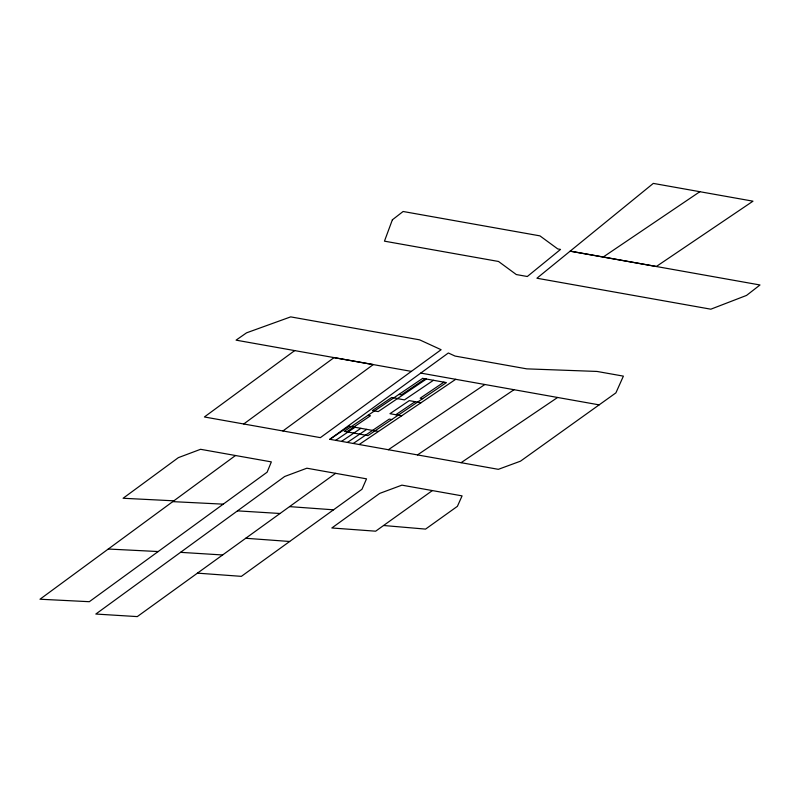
<?xml version="1.0" encoding="UTF-8"?>
<svg xmlns="http://www.w3.org/2000/svg" width="800" height="800" viewBox="0 0 800 800"><rect width="100%" height="100%" fill="white"/><g stroke="black" fill="none" stroke-linecap="round" stroke-linejoin="round"><path stroke-width="1.2" d="M294.7 350.59L204.39 416.97L320.38 437.64L441.11 349.71L419.59 339.83L290.69 316.88L246.56 332.83L236.06 340.15L411.37 371.38M243.76 423.96L334.04 357.62L373.27 364.57L282.93 430.96M235.51 455.5L40 599.22L89.33 601.7L267.12 472.19L271.35 461.89L200.57 449.3L178.36 457.64L123.1 498.26L173.86 500.82M455.74 379.3L359.15 444.51L329.82 439.3L448.35 352.99L455.04 356.06L526.75 368.86L597 371.44L623.39 376.13L615.9 392.87L520.47 461.18L498.34 469.33L359.22 444.52M197.43 573.14L241.38 576.35L361.97 489.27L366.53 478.84L306.87 468.21L284.68 476.49L95.83 614.04L137.28 616.6L335.63 473.34M383.57 525.5L375.67 531.19L331.84 527.98L379.71 493.39L401.9 485.15L462.08 495.87L457.4 506.33L425.56 529.1L383.57 525.5L432.37 490.58M388.37 449.72L484.86 384.49M329.84 439.29L349.17 426.23L378.48 431.45M603.22 257.02L656.34 266.49L753 201.18L653.31 183.4L536.92 278.23L710.83 309.19L746.54 295.42L760 284.98L570.15 251.15L603.22 257.02L699.87 191.7M346.73 431.82L370.49 415.76L368 415.32M425.17 378.81L401.41 394.87L398.93 394.42M335.7 440.33L355.03 427.27M426.41 379.03L378.22 411.6L372.36 410.55L391.69 397.49L397.55 398.54M341.56 441.37L360.89 428.31M433.45 380.29L404.46 399.88L397.42 398.62M347.43 442.42L366.75 429.36M353.29 443.46L389.25 419.1L391.74 419.55M395.81 414.73L415.14 401.67M443.93 382.15L420.17 398.21L422.66 398.65M417.49 454.92L514.01 389.71M461.09 462.69L557.61 397.47M172.78 501.63L223.24 504.16M108.27 549.03L158.19 551.54M237.47 510.86L280.03 513.49M180.54 552.34L222.61 554.97M289.54 506.62L333.53 509.81M245.71 538.27L289.66 541.48M420.75 373.08L599.15 404.87M421 402.71L409.27 400.63L389.95 413.69L401.67 415.77M392.37 219.81L384.46 241.16L498.52 261.47L516.31 274.55L527.31 276.51L560.54 249.42L557.75 248.93L539.92 235.86L403.11 211.49L392.37 219.81M422.68 378.37L344.24 431.37L367.98 435.6L446.42 382.6L422.68 378.37"/></g></svg>
